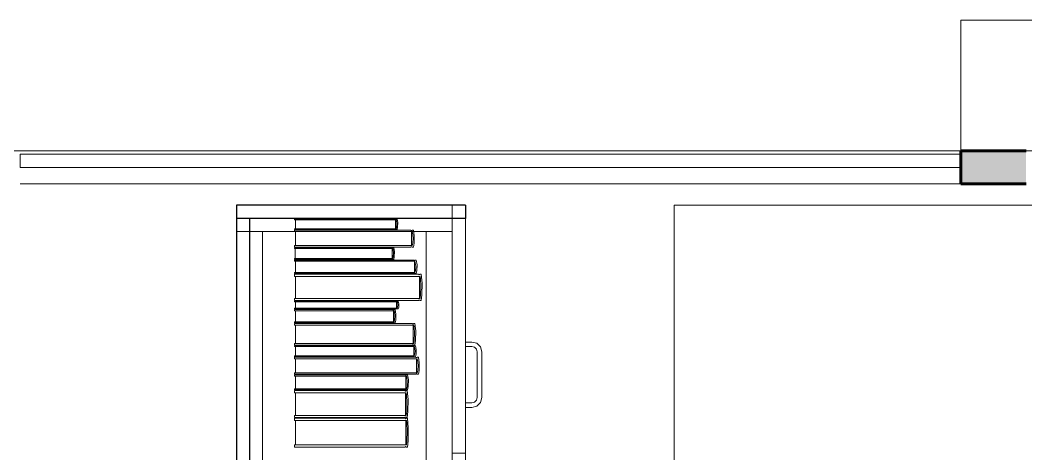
# Model space of a CAD drawing. Header units: inches. Extents: x -38 to 5698, y -33 to 92.
# Drawn here: x 117.97 to 119.507, y 16.937 to 17.6 of the extents above; entities that cross this region are included whole.
import ezdxf

# ---------------------------------------------------------------- set-up
doc = ezdxf.new("R2010")
doc.units = ezdxf.units.IN
doc.header["$MEASUREMENT"] = 0
doc.set_wipeout_variables(frame=1)
doc.linetypes.add('Hidden Line', pattern=[0.195611, 0.141111, -0.0545])
doc.linetypes.add('Wipeout_Contour', pattern=[1, 0, -1])
for name, color, linetype in [('02 _ ARQ _ ZON _ Espacio.3D', 7, 'Continuous'), ('08 _ STR _ EXT _ 09 Vigas', 7, 'Continuous'), ('Acabado - Muros', 7, 'Continuous'), ('Interior - Mobiliario', 7, 'Continuous')]:
    doc.layers.add(name, color=color, linetype=linetype)

msp = doc.modelspace()

# ---------------------------------------------------------------- linework, layer by layer
at = {"layer": '02 _ ARQ _ ZON _ Espacio.3D', "color": 254, "linetype": 'Continuous', "lineweight": 0, "flags": 128}
msp.add_lwpolyline([(104.8201, 17.35), (104.8201, 6.45), (117.6487, 6.4499), (117.6487, 7.7), (117.7931, 7.7), (117.793, 6.45), (122.1232, 6.45), (122.1232, 7.7), (122.57, 7.7), (122.57, 16.9), (122.57, 17.4), (116.67, 17.4), (116.67, 16.9), (116.07, 16.9), (116.07, 16.2999), (115.57, 16.2999), (115.57, 17.4), (112.57, 17.4), (112.57, 16.0999), (108.57, 16.0998), (108.57, 17.35)], close=True, dxfattribs=at)
msp.add_lwpolyline([(112.57, 17.4), (137.07, 17.4)], dxfattribs=at)
at = {"layer": 'Interior - Mobiliario', "color": 175, "linetype": 'Continuous', "lineweight": 13}
for p, q in [((118.3206, 17.297), (118.3206, 15.837)), ((118.6306, 17.297), (118.3206, 17.297)), ((118.6306, 15.837), (118.6306, 17.297)), ((118.5454, 17.2836), (118.5447, 17.2812)), ((118.5458, 17.2885), (118.5454, 17.2836)), ((118.5463, 17.2799), (118.5471, 17.2834)), ((118.3406, 15.857), (118.3406, 17.277)), ((118.5906, 17.277), (118.3406, 17.277)), ((118.5447, 17.2812), (118.3892, 17.2812)), ((118.3892, 17.2812), (118.3892, 17.2799)), ((118.3892, 17.2799), (118.5428, 17.2799)), ((118.5672, 17.2789), (118.3892, 17.2789)), ((118.3892, 17.2789), (118.3892, 17.2768)), ((118.3892, 17.2768), (118.5694, 17.2768)), ((118.391, 17.2768), (118.391, 17.2553)), ((118.5428, 17.2799), (118.543, 17.28)), ((118.543, 17.28), (118.5432, 17.2801)), ((118.5432, 17.2801), (118.5434, 17.2801)), ((118.5434, 17.2801), (118.5436, 17.2802)), ((118.5436, 17.2802), (118.5438, 17.2801)), ((118.5438, 17.2801), (118.5441, 17.2801)), ((118.5441, 17.2801), (118.5443, 17.28)), ((118.5443, 17.28), (118.5445, 17.2799)), ((118.5445, 17.2799), (118.5446, 17.2799)), ((118.5446, 17.2799), (118.5463, 17.2799)), ((118.5673, 17.2788), (118.5672, 17.2789)), ((118.5675, 17.2786), (118.5673, 17.2788)), ((118.5678, 17.2785), (118.5675, 17.2786)), ((118.5681, 17.2785), (118.5678, 17.2785)), ((118.5683, 17.2785), (118.5681, 17.2785)), ((118.5686, 17.2785), (118.5683, 17.2785)), ((118.5685, 17.2553), (118.5685, 17.2768)), ((118.5688, 17.2786), (118.5686, 17.2785)), ((118.5691, 17.2787), (118.5688, 17.2786)), ((118.5692, 17.2789), (118.5691, 17.2787)), ((118.5712, 17.2789), (118.5692, 17.2789)), ((118.5694, 17.2768), (118.5699, 17.2749)), ((118.5699, 17.2749), (118.5707, 17.267)), ((118.5707, 17.267), (118.5702, 17.2591)), ((118.5724, 17.2703), (118.5712, 17.2789)), ((118.5722, 17.2589), (118.5724, 17.2703)), ((118.6306, 17.277), (118.5906, 17.277)), ((118.5906, 17.277), (118.5906, 15.857)), ((118.6306, 15.857), (118.6306, 17.277)), ((118.5694, 17.2553), (118.3892, 17.2553)), ((118.3892, 17.2553), (118.3892, 17.2532)), ((118.3892, 17.2532), (118.5672, 17.2532)), ((118.5378, 17.2522), (118.3892, 17.2522)), ((118.3892, 17.2522), (118.3892, 17.2508)), ((118.3892, 17.2508), (118.5397, 17.2508)), ((118.3907, 17.2508), (118.3907, 17.2355)), ((118.5379, 17.2522), (118.5378, 17.2522)), ((118.5381, 17.252), (118.5379, 17.2522)), ((118.5383, 17.252), (118.5381, 17.252)), ((118.5385, 17.2519), (118.5383, 17.252)), ((118.5388, 17.2519), (118.5385, 17.2519)), ((118.539, 17.252), (118.5388, 17.2519)), ((118.5389, 17.2355), (118.5389, 17.2508)), ((118.5392, 17.252), (118.539, 17.252)), ((118.5394, 17.2521), (118.5392, 17.252)), ((118.5395, 17.2522), (118.5394, 17.2521)), ((118.5412, 17.2522), (118.5395, 17.2522)), ((118.5397, 17.2508), (118.5401, 17.2494)), ((118.5422, 17.2462), (118.5412, 17.2522)), ((118.5672, 17.2532), (118.5674, 17.2534)), ((118.5674, 17.2534), (118.5676, 17.2535)), ((118.5676, 17.2535), (118.5679, 17.2536)), ((118.5679, 17.2536), (118.5681, 17.2537)), ((118.5681, 17.2537), (118.5684, 17.2537)), ((118.5684, 17.2537), (118.5686, 17.2536)), ((118.5686, 17.2536), (118.5689, 17.2535)), ((118.5689, 17.2535), (118.5691, 17.2533)), ((118.5691, 17.2533), (118.5692, 17.2532)), ((118.5692, 17.2532), (118.5712, 17.2532)), ((118.5702, 17.2591), (118.5694, 17.2553)), ((118.5712, 17.2532), (118.5722, 17.2589)), ((118.5397, 17.2355), (118.3892, 17.2355)), ((118.3892, 17.2355), (118.3892, 17.234)), ((118.5404, 17.2382), (118.5397, 17.2355)), ((118.5401, 17.2494), (118.5407, 17.2438)), ((118.5407, 17.2438), (118.5404, 17.2382)), ((118.5412, 17.234), (118.542, 17.238)), ((118.542, 17.238), (118.5422, 17.2462)), ((118.3892, 17.234), (118.5378, 17.234)), ((118.5714, 17.233), (118.3892, 17.233)), ((118.3892, 17.233), (118.3892, 17.2314)), ((118.3892, 17.2314), (118.5736, 17.2314)), ((118.3911, 17.2314), (118.3911, 17.2142)), ((118.5378, 17.234), (118.538, 17.2341)), ((118.538, 17.2341), (118.5382, 17.2342)), ((118.5382, 17.2342), (118.5384, 17.2343)), ((118.5384, 17.2343), (118.5386, 17.2343)), ((118.5386, 17.2343), (118.5388, 17.2343)), ((118.5388, 17.2343), (118.539, 17.2343)), ((118.539, 17.2343), (118.5392, 17.2342)), ((118.5392, 17.2342), (118.5394, 17.2341)), ((118.5394, 17.2341), (118.5395, 17.234)), ((118.5395, 17.234), (118.5412, 17.234)), ((118.5715, 17.233), (118.5714, 17.233)), ((118.5717, 17.2328), (118.5715, 17.233)), ((118.572, 17.2327), (118.5717, 17.2328)), ((118.5722, 17.2327), (118.572, 17.2327)), ((118.5725, 17.2327), (118.5722, 17.2327)), ((118.5728, 17.2327), (118.5725, 17.2327)), ((118.5727, 17.2142), (118.5727, 17.2314)), ((118.573, 17.2328), (118.5728, 17.2327)), ((118.5733, 17.2329), (118.573, 17.2328)), ((118.5734, 17.233), (118.5733, 17.2329)), ((118.5755, 17.233), (118.5734, 17.233)), ((118.5736, 17.2314), (118.5741, 17.2298)), ((118.5741, 17.2298), (118.5749, 17.2236)), ((118.5749, 17.2236), (118.5745, 17.2173)), ((118.5767, 17.2262), (118.5755, 17.233)), ((118.5765, 17.2171), (118.5767, 17.2262)), ((118.5736, 17.2142), (118.3892, 17.2142)), ((118.3892, 17.2142), (118.3892, 17.2126)), ((118.3892, 17.2126), (118.5714, 17.2126)), ((118.579, 17.2116), (118.3892, 17.2116)), ((118.3892, 17.2116), (118.3892, 17.2084)), ((118.3892, 17.2084), (118.5813, 17.2084)), ((118.3912, 17.2084), (118.3912, 17.1747)), ((118.5714, 17.2126), (118.5715, 17.2127)), ((118.5715, 17.2127), (118.5718, 17.2128)), ((118.5718, 17.2128), (118.572, 17.2129)), ((118.572, 17.2129), (118.5723, 17.2129)), ((118.5723, 17.2129), (118.5726, 17.2129)), ((118.5726, 17.2129), (118.5728, 17.2129)), ((118.5728, 17.2129), (118.5731, 17.2128)), ((118.5731, 17.2128), (118.5733, 17.2127)), ((118.5733, 17.2127), (118.5734, 17.2126)), ((118.5734, 17.2126), (118.5755, 17.2126)), ((118.5745, 17.2173), (118.5736, 17.2142)), ((118.5755, 17.2126), (118.5765, 17.2171)), ((118.5791, 17.2114), (118.579, 17.2116)), ((118.5793, 17.2112), (118.5791, 17.2114)), ((118.5796, 17.211), (118.5793, 17.2112)), ((118.5799, 17.2109), (118.5796, 17.211)), ((118.5802, 17.2109), (118.5799, 17.2109)), ((118.5804, 17.211), (118.5802, 17.2109)), ((118.5803, 17.1747), (118.5803, 17.2084)), ((118.5807, 17.2111), (118.5804, 17.211)), ((118.581, 17.2114), (118.5807, 17.2111)), ((118.5811, 17.2116), (118.581, 17.2114)), ((118.5832, 17.2116), (118.5811, 17.2116)), ((118.5813, 17.2084), (118.5819, 17.2053)), ((118.5819, 17.2053), (118.5827, 17.1931)), ((118.5845, 17.1982), (118.5832, 17.2116)), ((118.5827, 17.1931), (118.5822, 17.1807)), ((118.5843, 17.1803), (118.5845, 17.1982)), ((118.5813, 17.1747), (118.3892, 17.1747)), ((118.3892, 17.1747), (118.3892, 17.1715)), ((118.5822, 17.1807), (118.5813, 17.1747)), ((118.5832, 17.1715), (118.5843, 17.1803)), ((118.3892, 17.1715), (118.579, 17.1715)), ((118.5444, 17.1705), (118.3892, 17.1705)), ((118.3892, 17.1705), (118.3892, 17.1696)), ((118.3892, 17.1696), (118.5463, 17.1696)), ((118.5463, 17.1595), (118.3892, 17.1595)), ((118.3892, 17.1595), (118.3892, 17.1585)), ((118.3892, 17.1585), (118.5444, 17.1585)), ((118.3908, 17.1696), (118.3908, 17.1595)), ((118.5445, 17.1705), (118.5444, 17.1705)), ((118.5444, 17.1585), (118.5445, 17.1586)), ((118.5447, 17.1704), (118.5445, 17.1705)), ((118.5445, 17.1586), (118.5447, 17.1586)), ((118.5449, 17.1704), (118.5447, 17.1704)), ((118.5447, 17.1586), (118.5449, 17.1587)), ((118.5451, 17.1703), (118.5449, 17.1704)), ((118.5449, 17.1587), (118.5452, 17.1587)), ((118.5453, 17.1703), (118.5451, 17.1703)), ((118.5452, 17.1587), (118.5454, 17.1587)), ((118.5456, 17.1704), (118.5453, 17.1703)), ((118.5454, 17.1587), (118.5456, 17.1587)), ((118.5455, 17.1595), (118.5455, 17.1696)), ((118.5458, 17.1704), (118.5456, 17.1704)), ((118.5456, 17.1587), (118.5458, 17.1586)), ((118.546, 17.1705), (118.5458, 17.1704)), ((118.5458, 17.1586), (118.546, 17.1585)), ((118.5461, 17.1705), (118.546, 17.1705)), ((118.546, 17.1585), (118.5461, 17.1585)), ((118.5478, 17.1705), (118.5461, 17.1705)), ((118.5461, 17.1585), (118.5478, 17.1585)), ((118.5463, 17.1696), (118.5467, 17.1687)), ((118.547, 17.1613), (118.5463, 17.1595)), ((118.5467, 17.1687), (118.5474, 17.165)), ((118.5474, 17.165), (118.547, 17.1613)), ((118.5489, 17.1665), (118.5478, 17.1705)), ((118.5478, 17.1585), (118.5487, 17.1611)), ((118.5487, 17.1611), (118.5489, 17.1665)), ((118.579, 17.1715), (118.5791, 17.1717)), ((118.5791, 17.1717), (118.5794, 17.172)), ((118.5794, 17.172), (118.5797, 17.1721)), ((118.5797, 17.1721), (118.5799, 17.1722)), ((118.5799, 17.1722), (118.5802, 17.1722)), ((118.5802, 17.1722), (118.5805, 17.1721)), ((118.5805, 17.1721), (118.5808, 17.1719)), ((118.5808, 17.1719), (118.581, 17.1717)), ((118.581, 17.1717), (118.5811, 17.1715)), ((118.5811, 17.1715), (118.5832, 17.1715)), ((118.54, 17.1575), (118.3892, 17.1575)), ((118.3892, 17.1575), (118.3892, 17.1559)), ((118.3892, 17.1559), (118.5418, 17.1559)), ((118.3908, 17.1559), (118.3908, 17.1387)), ((118.54, 17.1574), (118.54, 17.1575)), ((118.5402, 17.1573), (118.54, 17.1574)), ((118.5404, 17.1572), (118.5402, 17.1573)), ((118.5407, 17.1572), (118.5404, 17.1572)), ((118.5409, 17.1572), (118.5407, 17.1572)), ((118.5411, 17.1572), (118.5409, 17.1572)), ((118.541, 17.1387), (118.541, 17.1559)), ((118.5413, 17.1573), (118.5411, 17.1572)), ((118.5415, 17.1574), (118.5413, 17.1573)), ((118.5417, 17.1575), (118.5415, 17.1574)), ((118.5433, 17.1575), (118.5417, 17.1575)), ((118.5418, 17.1559), (118.5422, 17.1543)), ((118.5422, 17.1543), (118.5429, 17.1481)), ((118.5429, 17.1481), (118.5425, 17.1418)), ((118.5444, 17.1507), (118.5433, 17.1575)), ((118.5442, 17.1416), (118.5444, 17.1507)), ((118.5418, 17.1387), (118.3892, 17.1387)), ((118.3892, 17.1387), (118.3892, 17.1371)), ((118.3892, 17.1371), (118.54, 17.1371)), ((118.5695, 17.1361), (118.3892, 17.1361)), ((118.3892, 17.1361), (118.3892, 17.1335)), ((118.3892, 17.1335), (118.5717, 17.1335)), ((118.3911, 17.1335), (118.3911, 17.1059)), ((118.54, 17.1371), (118.5401, 17.1372)), ((118.5401, 17.1372), (118.5403, 17.1373)), ((118.5403, 17.1373), (118.5405, 17.1374)), ((118.5405, 17.1374), (118.5407, 17.1375)), ((118.5407, 17.1375), (118.5409, 17.1375)), ((118.5409, 17.1375), (118.5412, 17.1374)), ((118.5412, 17.1374), (118.5414, 17.1373)), ((118.5414, 17.1373), (118.5416, 17.1372)), ((118.5416, 17.1372), (118.5417, 17.1371)), ((118.5417, 17.1371), (118.5433, 17.1371)), ((118.5425, 17.1418), (118.5418, 17.1387)), ((118.5433, 17.1371), (118.5442, 17.1416)), ((118.5696, 17.136), (118.5695, 17.1361)), ((118.5699, 17.1358), (118.5696, 17.136)), ((118.5701, 17.1356), (118.5699, 17.1358)), ((118.5704, 17.1356), (118.5701, 17.1356)), ((118.5706, 17.1356), (118.5704, 17.1356)), ((118.5709, 17.1356), (118.5706, 17.1356)), ((118.5708, 17.1059), (118.5708, 17.1335)), ((118.5712, 17.1358), (118.5709, 17.1356)), ((118.5714, 17.1359), (118.5712, 17.1358)), ((118.5716, 17.1361), (118.5714, 17.1359)), ((118.5736, 17.1361), (118.5716, 17.1361)), ((118.5717, 17.1335), (118.5723, 17.131)), ((118.5723, 17.131), (118.573, 17.1209)), ((118.5748, 17.1252), (118.5736, 17.1361)), ((118.573, 17.1209), (118.5726, 17.1109)), ((118.5746, 17.1105), (118.5748, 17.1252)), ((118.5717, 17.1059), (118.3892, 17.1059)), ((118.3892, 17.1059), (118.3892, 17.1033)), ((118.3892, 17.1033), (118.5695, 17.1033)), ((118.5703, 17.1023), (118.3892, 17.1023)), ((118.3892, 17.1023), (118.3892, 17.101)), ((118.3892, 17.101), (118.5725, 17.101)), ((118.3911, 17.101), (118.3911, 17.0869)), ((118.5695, 17.1033), (118.5697, 17.1035)), ((118.5697, 17.1035), (118.5699, 17.1037)), ((118.5699, 17.1037), (118.5702, 17.1038)), ((118.5702, 17.1038), (118.5704, 17.1039)), ((118.5704, 17.1023), (118.5703, 17.1023)), ((118.5704, 17.1039), (118.5707, 17.1039)), ((118.5706, 17.1021), (118.5704, 17.1023)), ((118.5709, 17.1021), (118.5706, 17.1021)), ((118.5707, 17.1039), (118.571, 17.1038)), ((118.5712, 17.102), (118.5709, 17.1021)), ((118.571, 17.1038), (118.5712, 17.1036)), ((118.5712, 17.1036), (118.5715, 17.1034)), ((118.5714, 17.102), (118.5712, 17.102)), ((118.5717, 17.1021), (118.5714, 17.102)), ((118.5715, 17.1034), (118.5716, 17.1033)), ((118.5716, 17.1033), (118.5736, 17.1033)), ((118.5716, 17.0869), (118.5716, 17.101)), ((118.5726, 17.1109), (118.5717, 17.1059)), ((118.572, 17.1021), (118.5717, 17.1021)), ((118.5722, 17.1022), (118.572, 17.1021)), ((118.5724, 17.1023), (118.5722, 17.1022)), ((118.5744, 17.1023), (118.5724, 17.1023)), ((118.5725, 17.101), (118.5731, 17.0997)), ((118.5731, 17.0997), (118.5738, 17.0946)), ((118.5736, 17.1033), (118.5746, 17.1105)), ((118.5756, 17.0967), (118.5744, 17.1023)), ((118.6606, 17.108), (118.6506, 17.108)), ((118.6506, 17.108), (118.6506, 17.101)), ((118.6506, 17.101), (118.6606, 17.101)), ((118.6681, 17.106), (118.6606, 17.108)), ((118.6606, 17.101), (118.6646, 17.0999)), ((118.6646, 17.0999), (118.6675, 17.097)), ((118.6675, 17.097), (118.6686, 17.093)), ((118.6736, 17.1005), (118.6681, 17.106)), ((118.6756, 17.093), (118.6736, 17.1005)), ((118.5725, 17.0869), (118.3892, 17.0869)), ((118.3892, 17.0869), (118.3892, 17.0856)), ((118.3892, 17.0856), (118.5703, 17.0856)), ((118.5748, 17.0846), (118.3892, 17.0846)), ((118.3892, 17.0846), (118.3892, 17.0825)), ((118.3892, 17.0825), (118.577, 17.0825)), ((118.3911, 17.0825), (118.3911, 17.0609)), ((118.5703, 17.0856), (118.5705, 17.0856)), ((118.5705, 17.0856), (118.5707, 17.0857)), ((118.5707, 17.0857), (118.571, 17.0858)), ((118.571, 17.0858), (118.5712, 17.0858)), ((118.5712, 17.0858), (118.5715, 17.0858)), ((118.5715, 17.0858), (118.5718, 17.0858)), ((118.5718, 17.0858), (118.572, 17.0857)), ((118.572, 17.0857), (118.5723, 17.0856)), ((118.5723, 17.0856), (118.5724, 17.0856)), ((118.5724, 17.0856), (118.5744, 17.0856)), ((118.5734, 17.0894), (118.5725, 17.0869)), ((118.5738, 17.0946), (118.5734, 17.0894)), ((118.5744, 17.0856), (118.5754, 17.0892)), ((118.5749, 17.0845), (118.5748, 17.0846)), ((118.5751, 17.0843), (118.5749, 17.0845)), ((118.5754, 17.0842), (118.5751, 17.0843)), ((118.5754, 17.0892), (118.5756, 17.0967)), ((118.5756, 17.0841), (118.5754, 17.0842)), ((118.5759, 17.0841), (118.5756, 17.0841)), ((118.5762, 17.0842), (118.5759, 17.0841)), ((118.5761, 17.0609), (118.5761, 17.0825)), ((118.5765, 17.0843), (118.5762, 17.0842)), ((118.5767, 17.0844), (118.5765, 17.0843)), ((118.5769, 17.0846), (118.5767, 17.0844)), ((118.5789, 17.0846), (118.5769, 17.0846)), ((118.577, 17.0825), (118.5776, 17.0805)), ((118.5802, 17.076), (118.5789, 17.0846)), ((118.6686, 17.093), (118.6686, 17.023)), ((118.6756, 17.023), (118.6756, 17.093)), ((118.5776, 17.0805), (118.5784, 17.0726)), ((118.5784, 17.0726), (118.5779, 17.0647)), ((118.58, 17.0645), (118.5802, 17.076)), ((118.577, 17.0609), (118.3892, 17.0609)), ((118.3892, 17.0609), (118.3892, 17.0588)), ((118.3892, 17.0588), (118.5748, 17.0588)), ((118.5586, 17.0578), (118.3892, 17.0578)), ((118.3892, 17.0578), (118.3892, 17.056)), ((118.3892, 17.056), (118.5607, 17.056)), ((118.391, 17.056), (118.391, 17.0366)), ((118.5587, 17.0577), (118.5586, 17.0578)), ((118.5589, 17.0576), (118.5587, 17.0577)), ((118.5592, 17.0575), (118.5589, 17.0576)), ((118.5594, 17.0574), (118.5592, 17.0575)), ((118.5597, 17.0574), (118.5594, 17.0574)), ((118.5599, 17.0575), (118.5597, 17.0574)), ((118.5598, 17.0366), (118.5598, 17.056)), ((118.5602, 17.0576), (118.5599, 17.0575)), ((118.5604, 17.0577), (118.5602, 17.0576)), ((118.5605, 17.0578), (118.5604, 17.0577)), ((118.5624, 17.0578), (118.5605, 17.0578)), ((118.5607, 17.056), (118.5612, 17.0542)), ((118.5612, 17.0542), (118.5619, 17.0471)), ((118.5636, 17.0501), (118.5624, 17.0578)), ((118.5748, 17.0588), (118.5749, 17.0589)), ((118.5749, 17.0589), (118.5752, 17.0591)), ((118.5752, 17.0591), (118.5754, 17.0592)), ((118.5754, 17.0592), (118.5757, 17.0592)), ((118.5757, 17.0592), (118.576, 17.0592)), ((118.576, 17.0592), (118.5763, 17.0592)), ((118.5763, 17.0592), (118.5765, 17.0591)), ((118.5765, 17.0591), (118.5768, 17.0589)), ((118.5768, 17.0589), (118.5769, 17.0588)), ((118.5769, 17.0588), (118.5789, 17.0588)), ((118.5779, 17.0647), (118.577, 17.0609)), ((118.5789, 17.0588), (118.58, 17.0645)), ((118.5607, 17.0366), (118.3892, 17.0366)), ((118.3892, 17.0366), (118.3892, 17.0347)), ((118.5615, 17.04), (118.5607, 17.0366)), ((118.5619, 17.0471), (118.5615, 17.04)), ((118.5624, 17.0347), (118.5634, 17.0398)), ((118.5634, 17.0398), (118.5636, 17.0501)), ((118.3892, 17.0347), (118.5586, 17.0347)), ((118.558, 17.0337), (118.3892, 17.0337)), ((118.3892, 17.0337), (118.3892, 17.0304)), ((118.3892, 17.0304), (118.5601, 17.0304)), ((118.3909, 17.0304), (118.3909, 16.9959)), ((118.5581, 17.0336), (118.558, 17.0337)), ((118.5584, 17.0333), (118.5581, 17.0336)), ((118.5586, 17.0331), (118.5584, 17.0333)), ((118.5586, 17.0347), (118.5588, 17.0348)), ((118.5589, 17.033), (118.5586, 17.0331)), ((118.5588, 17.0348), (118.559, 17.035)), ((118.5591, 17.033), (118.5589, 17.033)), ((118.559, 17.035), (118.5592, 17.0351)), ((118.5594, 17.0331), (118.5591, 17.033)), ((118.5592, 17.0351), (118.5595, 17.0351)), ((118.5592, 16.9959), (118.5592, 17.0304)), ((118.5596, 17.0333), (118.5594, 17.0331)), ((118.5595, 17.0351), (118.5597, 17.0351)), ((118.5598, 17.0335), (118.5596, 17.0333)), ((118.5597, 17.0351), (118.56, 17.035)), ((118.56, 17.0337), (118.5598, 17.0335)), ((118.56, 17.035), (118.5602, 17.0349)), ((118.5618, 17.0337), (118.56, 17.0337)), ((118.5601, 17.0304), (118.5606, 17.0273)), ((118.5602, 17.0349), (118.5604, 17.0348)), ((118.5604, 17.0348), (118.5605, 17.0347)), ((118.5605, 17.0347), (118.5624, 17.0347)), ((118.5606, 17.0273), (118.5613, 17.0147)), ((118.563, 17.02), (118.5618, 17.0337)), ((118.6686, 17.023), (118.6675, 17.019)), ((118.6736, 17.0155), (118.6756, 17.023)), ((118.5613, 17.0147), (118.5609, 17.002)), ((118.5628, 17.0016), (118.563, 17.02)), ((118.6506, 17.015), (118.6506, 17.008)), ((118.6606, 17.015), (118.6506, 17.015)), ((118.6506, 17.008), (118.6606, 17.008)), ((118.6646, 17.0161), (118.6606, 17.015)), ((118.6606, 17.008), (118.6681, 17.01)), ((118.6675, 17.019), (118.6646, 17.0161)), ((118.6681, 17.01), (118.6736, 17.0155)), ((118.5601, 16.9959), (118.3892, 16.9959)), ((118.3892, 16.9959), (118.3892, 16.9926)), ((118.3892, 16.9926), (118.558, 16.9926)), ((118.5584, 16.9916), (118.3892, 16.9916)), ((118.3892, 16.9916), (118.3892, 16.988)), ((118.558, 16.9926), (118.5582, 16.9928)), ((118.5582, 16.9928), (118.5584, 16.993)), ((118.5584, 16.993), (118.5587, 16.9932)), ((118.5585, 16.9914), (118.5584, 16.9916)), ((118.5587, 16.9911), (118.5585, 16.9914)), ((118.5587, 16.9932), (118.5589, 16.9932)), ((118.5589, 16.9909), (118.5587, 16.9911)), ((118.5589, 16.9932), (118.5592, 16.9932)), ((118.5592, 16.9908), (118.5589, 16.9909)), ((118.5592, 16.9932), (118.5594, 16.9931)), ((118.5594, 16.9908), (118.5592, 16.9908)), ((118.5594, 16.9931), (118.5596, 16.993)), ((118.5597, 16.9909), (118.5594, 16.9908)), ((118.5596, 16.993), (118.5599, 16.9927)), ((118.5599, 16.9911), (118.5597, 16.9909)), ((118.5599, 16.9927), (118.56, 16.9926)), ((118.5602, 16.9913), (118.5599, 16.9911)), ((118.56, 16.9926), (118.5618, 16.9926)), ((118.5609, 17.002), (118.5601, 16.9959)), ((118.5603, 16.9916), (118.5602, 16.9913)), ((118.5622, 16.9916), (118.5603, 16.9916)), ((118.5618, 16.9926), (118.5628, 17.0016)), ((118.5633, 16.9768), (118.5622, 16.9916)), ((118.3892, 16.988), (118.5605, 16.988)), ((118.3909, 16.988), (118.3909, 16.9509)), ((118.5596, 16.9509), (118.5596, 16.988)), ((118.5605, 16.988), (118.561, 16.9847)), ((118.561, 16.9847), (118.5617, 16.9711)), ((118.5631, 16.9571), (118.5633, 16.9768)), ((118.5617, 16.9711), (118.5613, 16.9575)), ((118.5605, 16.9509), (118.3892, 16.9509)), ((118.3892, 16.9509), (118.3892, 16.9474)), ((118.3892, 16.9474), (118.5584, 16.9474)), ((118.5584, 16.9474), (118.5585, 16.9476)), ((118.5585, 16.9476), (118.5588, 16.9479)), ((118.5588, 16.9479), (118.559, 16.948)), ((118.559, 16.948), (118.5592, 16.9481)), ((118.5592, 16.9481), (118.5595, 16.9481)), ((118.5595, 16.9481), (118.5598, 16.948)), ((118.5598, 16.948), (118.56, 16.9478)), ((118.56, 16.9478), (118.5602, 16.9475)), ((118.5602, 16.9475), (118.5603, 16.9474)), ((118.5603, 16.9474), (118.5622, 16.9474)), ((118.5613, 16.9575), (118.5605, 16.9509)), ((118.5622, 16.9474), (118.5631, 16.9571)), ((118.6506, 16.938), (118.6306, 16.938))]:
    msp.add_line(p, q, dxfattribs=at)
at = {"layer": 'Interior - Mobiliario', "color": 175, "linetype": 'Continuous', "lineweight": 13, "flags": 128}
for points in [[(119.4079, 17.6001), (121.1079, 17.6001), (121.1079, 17.4), (119.4079, 17.4)], [(120.2696, 17.317), (120.2696, 15.817), (119.6696, 15.817), (119.6696, 16.817), (118.9696, 16.817), (118.9696, 17.317)]]:
    msp.add_lwpolyline(points, close=True, dxfattribs=at)

# ---------------------------------------------------------------- next in the draw order: wipeouts: each hides what was drawn before it
at = {"color": 254, "linetype": 'Wipeout_Contour', "lineweight": 0, "ltscale": 3321.719553}
msp.add_wipeout([(117.97, 17.4), (117.97, 17.35), (119.4079, 17.35), (119.4079, 17.4)], dxfattribs=at).dxf.layer = 'Acabado - Muros'
at = {"color": 254, "linetype": 'Wipeout_Contour', "lineweight": 0, "ltscale": 3320.14154}
msp.add_wipeout([(118.3206, 15.837), (118.3206, 17.297), (118.3006, 17.297), (118.3006, 15.837)], dxfattribs=at).dxf.layer = 'Interior - Mobiliario'

# ---------------------------------------------------------------- next in the draw order: linework, layer by layer
at = {"layer": 'Acabado - Muros', "color": 7, "linetype": 'Continuous', "lineweight": 60}
msp.add_line((119.5079, 17.35), (119.4079, 17.35), dxfattribs=at)
at = {"layer": 'Acabado - Muros', "color": 251, "linetype": 'Continuous', "lineweight": 13, "flags": 128}
for points in [[(119.4079, 17.4), (117.97, 17.4)], [(119.4079, 17.35), (117.97, 17.35)]]:
    msp.add_lwpolyline(points, dxfattribs=at)
at = {"layer": 'Interior - Mobiliario', "color": 175, "linetype": 'Continuous', "lineweight": 30}
for p, q in [((118.3206, 17.297), (118.3006, 17.297)), ((118.3006, 17.297), (118.3006, 15.837)), ((118.3206, 17.297), (118.3206, 15.837))]:
    msp.add_line(p, q, dxfattribs=at)
at = {"layer": 'Interior - Mobiliario', "color": 175, "linetype": 'Continuous', "lineweight": 13}
for p, q in [((118.3006, 17.297), (118.3006, 15.837)), ((118.3206, 17.297), (118.3006, 17.297)), ((118.3206, 15.837), (118.3206, 17.297)), ((118.3006, 17.277), (118.3006, 15.857)), ((118.3406, 17.277), (118.3006, 17.277))]:
    msp.add_line(p, q, dxfattribs=at)

# ---------------------------------------------------------------- next in the draw order: wipeouts: each hides what was drawn before it
at = {"color": 254, "linetype": 'Wipeout_Contour', "lineweight": 0, "ltscale": 3321.720388}
msp.add_wipeout([(117.97, 17.395), (117.97, 17.375), (119.4079, 17.375), (119.4079, 17.395)], dxfattribs=at).dxf.layer = 'Acabado - Muros'
at = {"color": 254, "linetype": 'Wipeout_Contour', "lineweight": 0, "ltscale": 3320.860538}
msp.add_wipeout([(118.6506, 17.297), (118.6506, 17.317), (118.3006, 17.317), (118.3006, 17.297)], dxfattribs=at).dxf.layer = 'Interior - Mobiliario'

# ---------------------------------------------------------------- next in the draw order: hatches: boundary and pattern name
at = {"layer": 'Acabado - Muros', "linetype": 'Continuous', "lineweight": 0}
msp.add_hatch(color=254, dxfattribs=at).paths.add_polyline_path([(119.4079, 17.4), (119.4079, 17.35), (119.5079, 17.35), (119.5079, 17.4)])

# ---------------------------------------------------------------- next in the draw order: linework, layer by layer
at = {"layer": '08 _ STR _ EXT _ 09 Vigas', "color": 251, "linetype": 'Hidden Line', "lineweight": 13}
msp.add_line((102.07, 17.4), (122.57, 17.4), dxfattribs=at)
at = {"layer": 'Acabado - Muros', "color": 7, "linetype": 'Continuous', "lineweight": 60}
for p, q in [((119.4079, 17.4), (119.4079, 17.35)), ((119.5079, 17.4), (119.4079, 17.4))]:
    msp.add_line(p, q, dxfattribs=at)
at = {"layer": 'Acabado - Muros', "color": 7, "linetype": 'Continuous', "lineweight": 13, "flags": 128}
msp.add_lwpolyline([(117.97, 17.395), (117.97, 17.375), (119.4079, 17.375), (119.4079, 17.395)], close=True, dxfattribs=at)
at = {"layer": 'Interior - Mobiliario', "color": 175, "linetype": 'Continuous', "lineweight": 30}
for p, q in [((118.6506, 17.317), (118.3006, 17.317)), ((118.3006, 17.317), (118.3006, 17.297)), ((118.6506, 17.317), (118.6506, 17.297)), ((118.6506, 17.297), (118.3006, 17.297))]:
    msp.add_line(p, q, dxfattribs=at)
at = {"layer": 'Interior - Mobiliario', "color": 175, "linetype": 'Continuous', "lineweight": 13}
for p, q in [((118.3006, 17.317), (118.3006, 17.297)), ((118.6506, 17.317), (118.3006, 17.317)), ((118.3006, 17.317), (118.3006, 17.277)), ((118.6306, 17.317), (118.3006, 17.317)), ((118.3006, 15.817), (118.3006, 17.317)), ((118.3006, 17.317), (118.6506, 17.317)), ((118.6306, 17.277), (118.6306, 17.317)), ((118.6506, 17.297), (118.6506, 17.317)), ((118.6506, 17.317), (118.6506, 15.817)), ((118.3006, 17.297), (118.6506, 17.297)), ((118.3006, 17.297), (118.3006, 15.837)), ((118.6506, 17.297), (118.3006, 17.297)), ((118.3206, 17.297), (118.3206, 15.837)), ((118.6506, 17.297), (118.3206, 17.297)), ((118.3206, 17.297), (118.3206, 15.837)), ((118.6306, 17.297), (118.3206, 17.297)), ((118.3206, 17.297), (118.3206, 15.837)), ((118.6306, 17.297), (118.3206, 17.297)), ((118.6306, 15.837), (118.6306, 17.297)), ((118.6306, 15.837), (118.6306, 17.297)), ((118.6306, 17.297), (118.6306, 16.938)), ((118.6506, 17.297), (118.6306, 17.297)), ((118.6506, 15.837), (118.6506, 17.297)), ((118.6506, 15.837), (118.6506, 17.297)), ((118.6506, 17.297), (118.6506, 16.938)), ((118.5428, 17.296), (118.3892, 17.296)), ((118.3892, 17.296), (118.3892, 17.2947)), ((118.3892, 17.2947), (118.5447, 17.2947)), ((118.3908, 17.2947), (118.3908, 17.2812)), ((118.5429, 17.2959), (118.5428, 17.296)), ((118.5431, 17.2958), (118.5429, 17.2959)), ((118.5433, 17.2958), (118.5431, 17.2958)), ((118.5436, 17.2957), (118.5433, 17.2958)), ((118.5438, 17.2957), (118.5436, 17.2957)), ((118.544, 17.2958), (118.5438, 17.2957)), ((118.5439, 17.2812), (118.5439, 17.2947)), ((118.5442, 17.2958), (118.544, 17.2958)), ((118.5444, 17.2959), (118.5442, 17.2958)), ((118.5446, 17.296), (118.5444, 17.2959)), ((118.5463, 17.296), (118.5446, 17.296)), ((118.5447, 17.2947), (118.5452, 17.2935)), ((118.5452, 17.2935), (118.5458, 17.2885)), ((118.5473, 17.2906), (118.5463, 17.296)), ((118.5471, 17.2834), (118.5473, 17.2906))]:
    msp.add_line(p, q, dxfattribs=at)

doc.saveas('drawing.dxf')
